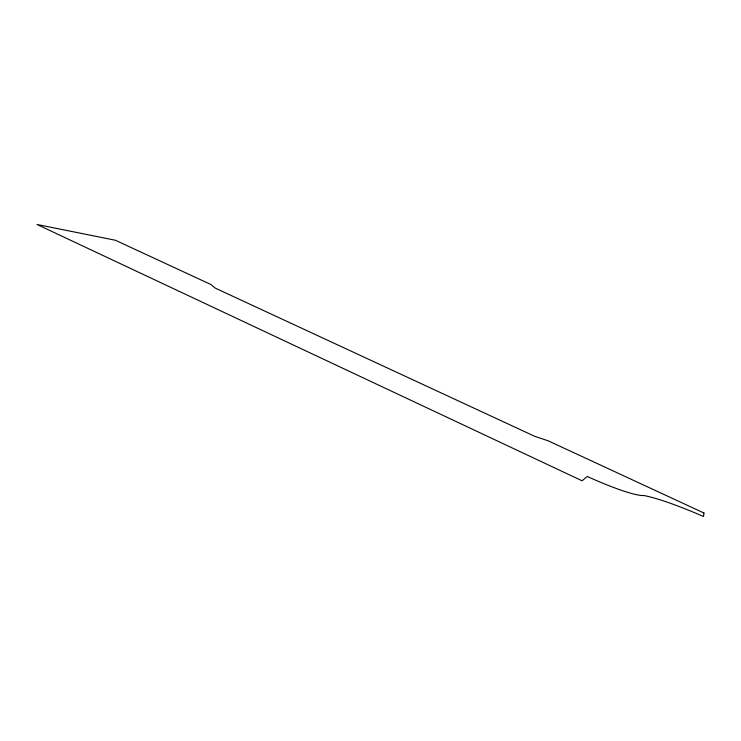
<?xml version="1.0" encoding="UTF-8"?>
<svg xmlns="http://www.w3.org/2000/svg" width="741" height="741" viewBox="0 0 741 741"><rect width="100%" height="100%" fill="white"/><g stroke="black" fill="none" stroke-linecap="round" stroke-linejoin="round"><path stroke-width="1.11" d="M703.95 513.004L703.542 516.514A98.618 12.81 25.5 0 0 643.697 495.497A60.327 7.762 24.5 0 1 587.233 476.444L582.111 480.807L37.05 224.486L115.374 240.251L210.916 284.525L215.335 288.156L534.678 436.301L548.145 440.802L703.95 513.004"/></g></svg>
